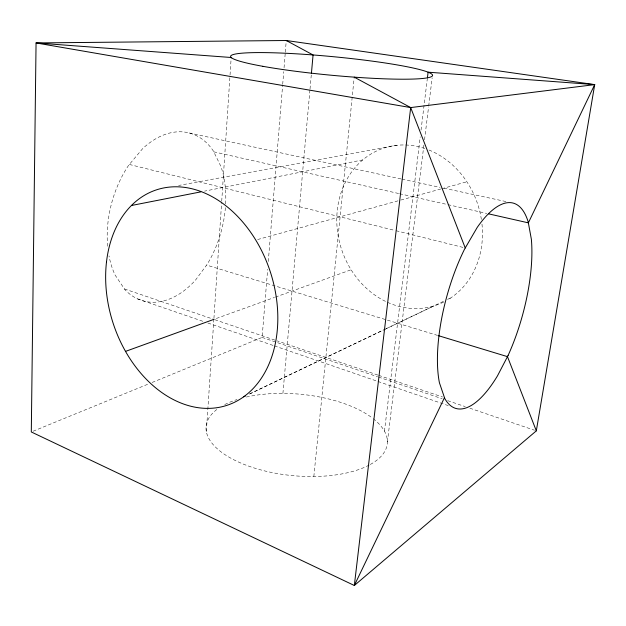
<?xml version="1.0" encoding="UTF-8"?>
<svg xmlns="http://www.w3.org/2000/svg" width="626" height="626" viewBox="0 0 626 626"><rect width="100%" height="100%" fill="white"/><g stroke="black" fill="none" stroke-linecap="round" stroke-linejoin="round"><path stroke-width="0.47" stroke-dasharray="3.13 2.35" d="M213.928 318.407L221.651 202.128M221.721 201.157L229.977 75.942M230.039 74.971L231.19 57.498M206.337 431.58L213.865 319.377L274.509 297.436M152.118 382.47L262.114 337.414L267.662 269.274M268.296 261.488L282.623 85.293M282.702 84.314L283.735 71.661M284.048 67.772L285.237 53.171M285.315 52.193L286.27 40.51M309.925 90.019L282.913 393.363M310.011 89.041L311.318 74.439M313.829 476.527L354.12 78.117M384.458 431.189L420.218 136.867M421.04 130.114L427.284 78.946M387.4 441.917L423.943 144.614M424.538 139.778L428.583 106.897M428.7 105.927L432.151 77.882M249.782 393.887L385.311 329.08M386.179 328.666L444.022 301.075M447.527 299.4L451.041 297.726M249.406 394.067L383.386 330.051M384.262 329.628L433.998 305.871M33.1 431.22L148.511 383.949M275.424 297.1L351.116 269.767M440.821 188.997L398.926 200.586M441.753 188.739L466.871 181.775M257.63 239.531L397.987 200.844M362.759 159.912L204.569 191.133M396.821 145.302L178.621 185.476M400.984 178.934L189.349 132.986M401.939 179.146L440.101 187.37M443.92 188.191L506.888 201.76M213.763 151.821L398.645 193.504M399.599 193.724L446.98 204.436M447.926 204.647L486.723 213.427M129.347 164.458L395.123 230.501M396.07 230.736L463.35 247.497M437.597 335.419L206.603 265.095M377.799 375.037L277.248 340.904M378.722 375.35L442.621 397.017M124.449 288.954L212.942 319.064M214.781 319.69L276.332 340.599M262.114 337.414L377.525 376.742M378.448 377.055L442.152 398.762M447.692 400.656L465.235 406.626M469.844 408.199L534.479 430.226M137.61 298.884L204.178 321.756M207.879 323.032L273.523 345.583M274.446 345.896L377.071 381.156M377.994 381.477L448.255 405.617M373.19 418.661A91.013 40.878 5.4 0 1 369.958 464.656M369.129 465.102A91.013 40.878 5.4 0 1 247.426 465.674A91.013 40.878 5.4 0 1 217.245 409.193M224.734 404.568A91.013 40.878 5.4 0 1 237.004 399.568M246.378 397.033A91.013 40.878 5.4 0 1 372.462 418.098M225.642 203.919A87.084 56.567 -74.4 0 0 220.915 166.446L213.356 150.991A87.084 56.567 -74.4 0 0 142.595 148.706L128.588 165.358A87.084 56.567 -74.4 0 0 107.789 247.747M225.391 207.683A87.084 56.567 -74.4 0 1 207.222 264.258L195.515 280.096A87.084 56.567 -74.4 0 1 124.965 289.721L115.121 275.088A87.084 56.567 -74.4 0 1 108.987 255.862M443.638 302.053A82.788 71.716 72 0 1 337.43 230.822A82.788 71.716 72 0 1 425.32 148.652M428.974 150.013A82.788 71.716 72 0 1 481.371 219.444M481.973 224.092A82.788 71.716 72 0 1 447.825 299.768"/><path stroke-width="0.94" d="M311.412 73.461L313.07 54.963L286.27 40.51L36.058 42.936L31.3 431.963L354.332 585.49L536.318 430.852L594.7 84.62L286.27 40.51M354.222 77.147L410.679 107.578L354.332 585.49L444.476 397.651M427.401 77.984L428.106 72.186L594.7 84.62L528.367 222.848L488.616 213.857M243.655 396.821L245.408 395.984M125.529 351.389L213.865 319.377M131.421 205.5L200.774 191.885M231.19 57.498L36.058 42.936L410.679 107.578L594.7 84.62M438.529 335.7L507.483 356.648L536.318 430.852M410.679 107.578L465.243 247.974M508.038 355.576L497.506 375.811A106.608 38.992 -74.4 0 1 444.757 398.472L439.405 382.705A106.608 38.992 -74.4 0 1 464.555 249.148L477.262 227.355A106.608 38.992 -74.4 0 1 528.188 221.901L531.364 239.265A106.608 38.992 -74.4 0 1 508.038 355.576M262.873 66.317A101.435 9.32 5.4 0 0 430.046 77.209A101.435 9.32 5.4 0 0 301.865 54.165A101.435 9.32 5.4 0 0 262.873 66.317M106.49 262.02A113.361 82.687 72 0 0 223.928 406.243A113.361 82.687 72 0 0 244.789 224.491A113.361 82.687 72 0 0 106.49 262.02"/></g></svg>
